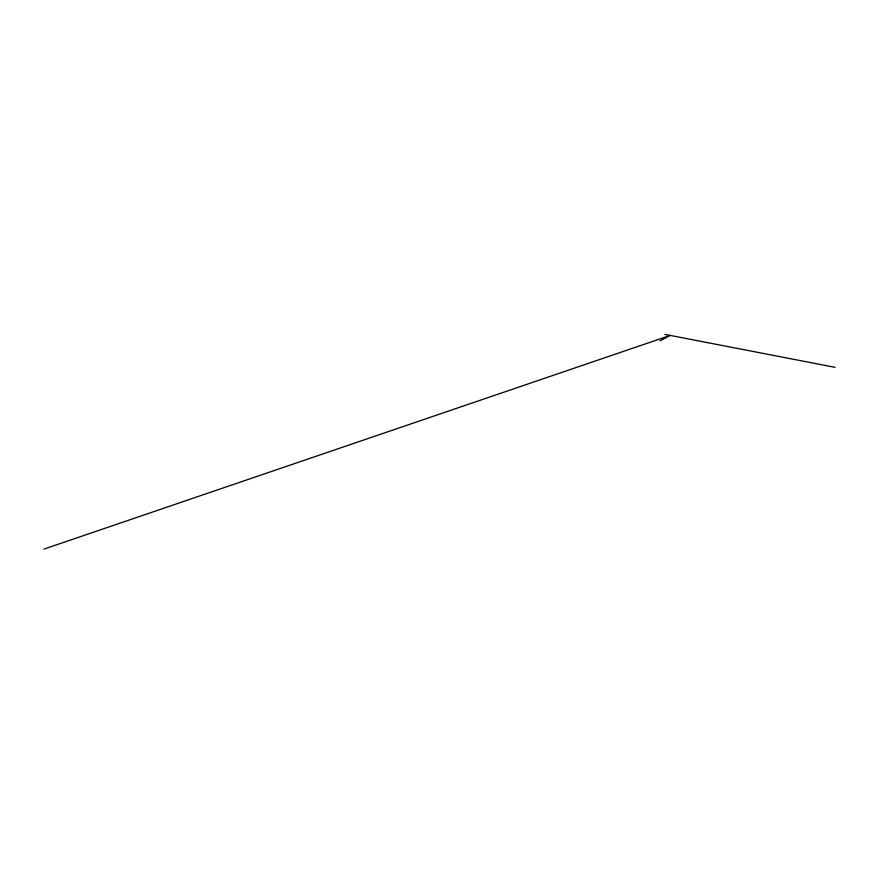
<?xml version="1.0" encoding="UTF-8"?>
<svg xmlns="http://www.w3.org/2000/svg" width="879" height="879" viewBox="0 0 879 879"><rect width="100%" height="100%" fill="white"/><g stroke="black" fill="none" stroke-linecap="round" stroke-linejoin="round"><path stroke-width="1.32" d="M659.997 340.876L670.248 335.426L43.95 549.1M664.985 334.405L835.05 367.334"/></g></svg>
